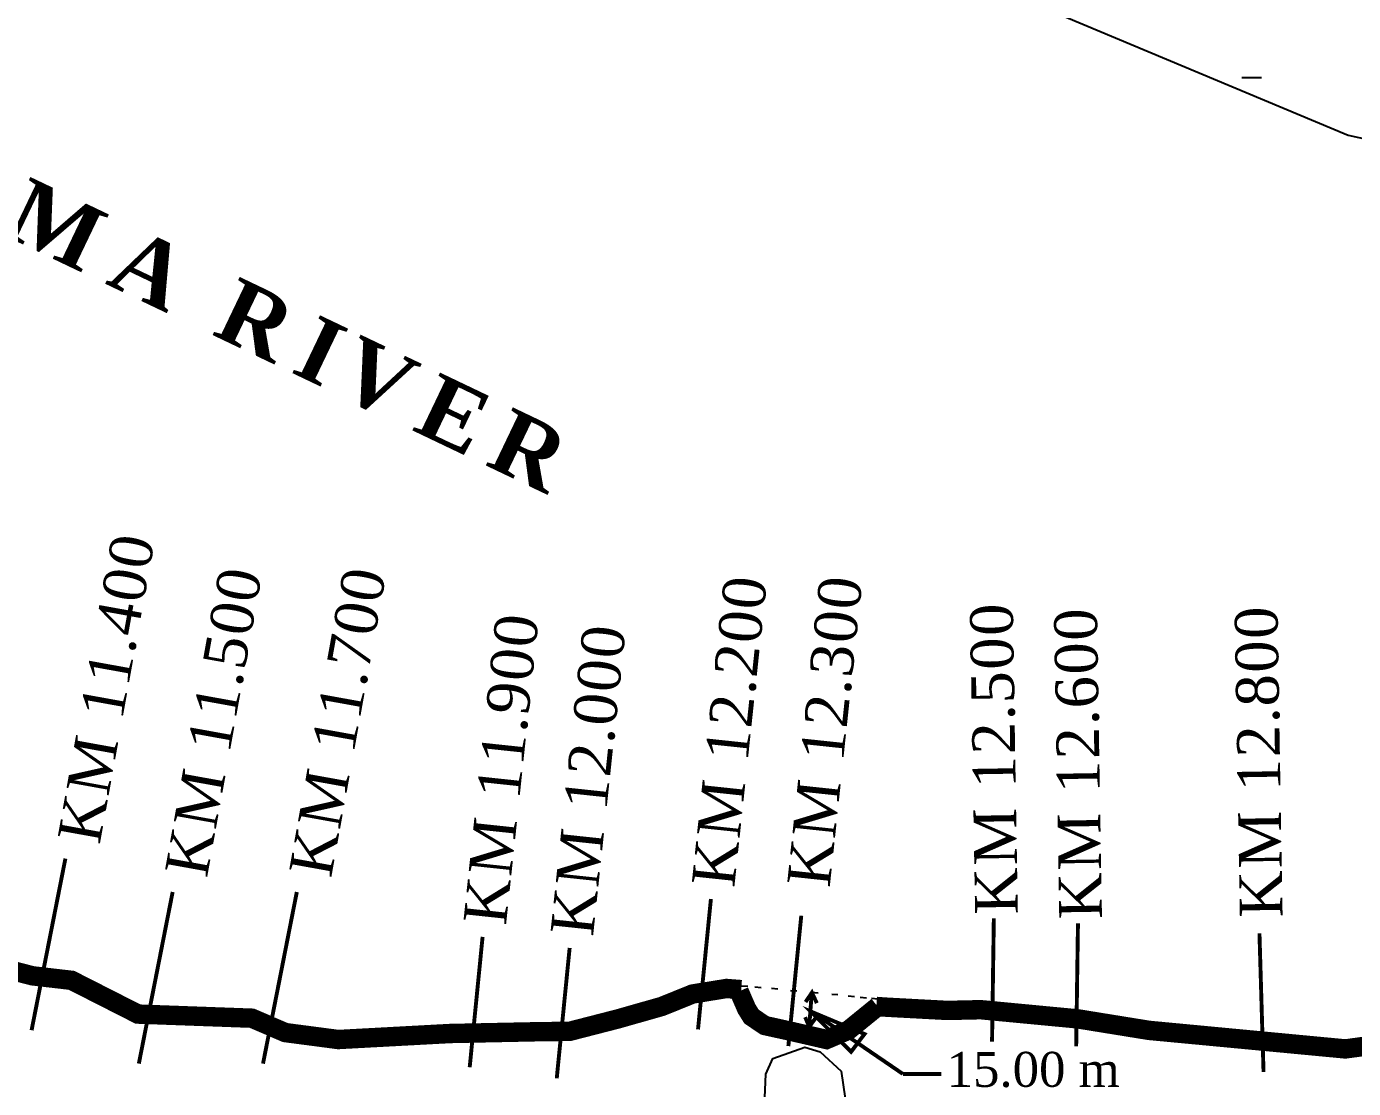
# Model space of a CAD drawing. Header units: inches. Extents: x -340059099 to 1458168, y 1119167 to 1294232938.
# Drawn here: x 462249 to 465663, y 2618150 to 2620884 of the extents above; entities that cross this region are included whole.
import ezdxf

# ---------------------------------------------------------------- set-up
doc = ezdxf.new("R2010")
doc.units = ezdxf.units.IN
doc.header["$MEASUREMENT"] = 0
doc.layers.add('Text', color=7, linetype='Continuous')
doc.styles.add('Text', font='times.ttf', dxfattribs={"height": 240})

msp = doc.modelspace()

# ---------------------------------------------------------------- hatches: boundary and pattern name
at = {"layer": 'Text', "lineweight": 25}
h = msp.add_hatch(dxfattribs=at)
h.set_pattern_fill('ACAD_ISO07W100', color=0, scale=100, style=0)
h.set_pattern_definition([(0, (-169174.5, 21252.5), (0, 500), [50, -300])])
h.paths.add_polyline_path([(465188.6, 2624253.3), (464264.2, 2624777.2), (463454.1, 2625277.6), (462697.3, 2626182), (462462.5, 2626462.8), (459985.6, 2626462.8), (460112.9, 2626159.6), (460279.5, 2625440.9), (460816, 2624464.6), (461617.1, 2623095.9), (462601.5, 2621744.8), (463413.9, 2621290.4), (464368, 2621141.3), (465649.6, 2620604.1), (467877.5, 2620117.2), (469813.3, 2619567.8), (472435.3, 2618575.9), (472435.3, 2618836.1), (471435, 2619238), (471640.2, 2619289.4), (471753.5, 2619323.3), (471795.5, 2619395.1), (471734.4, 2619474.5), (471548.8, 2619626), (471397.5, 2619705.4), (470991, 2619880.7), (470499.4, 2620142.9), (470041.3, 2620424.2), (469377.6, 2620810.3), (468871.9, 2621191.7), (468223.8, 2621628), (467798.3, 2621870.4), (467454.7, 2622057), (466931.6, 2622344.1), (466677.6, 2622463.6), (466509.5, 2622493.5), (466453.4, 2622657.7), (466049.8, 2623028.3), (465770, 2623493.1), (465521.7, 2623899.4)])
h.paths.add_polyline_path([(464118.5, 2622840.1), (465003.5, 2622840.1), (465003.5, 2622534.1), (464118.5, 2622534.1)], flags=24)

# ---------------------------------------------------------------- linework, layer by layer
at = {"layer": 'Text'}
for points in [[(464368, 2621141.3), (465649.6, 2620604.1), (467877.5, 2620117.2), (469813.3, 2619567.8), (472421.3, 2618581.2), (472435.3, 2614491.3), (472435.3, 2614491.3), (472435.3, 2618836.1), (471435, 2619238), (471640.2, 2619289.4), (471753.5, 2619323.3), (471795.5, 2619395.1), (471734.4, 2619474.5), (471548.8, 2619626), (471397.5, 2619705.4), (470991, 2619880.7), (470499.4, 2620142.9), (470041.3, 2620424.2), (469377.6, 2620810.3), (468871.9, 2621191.7)], [(464088.5, 2618414.5), (464104.5, 2618413)], [(464122.5, 2618411.5), (464138.5, 2618410)], [(464165.5, 2618408), (464181.5, 2618406.5)], [(464214.5, 2618402.5), (464230.5, 2618401)], [(464269.5, 2618397.5), (464285.5, 2618396)], [(464320.5, 2618393), (464336.5, 2618391.5)], [(464363, 2618388), (464379, 2618386.5)], [(464393.5, 2618385), (464409.5, 2618383.5)], [(464423, 2618382), (464439, 2618380.5)], [(464147, 2618105.8), (464151, 2618187), (464169, 2618227), (464210, 2618241.5), (464251, 2618256), (464291, 2618244), (464345, 2618194.5), (464355, 2618124.5), (464335.4, 2618074.2), (464311.8, 2617994.4), (464284.4, 2617978.8), (464197.5, 2617973.6), (464152.1, 2618007.8), (464147, 2618105.8)]]:
    msp.add_lwpolyline(points, dxfattribs=at)
at = {"layer": 'Text', "color": 0, "lineweight": 25, "const_width": 10}
for points in [[(462261.5, 2618299.9), (462348.5, 2618741.7)], [(462537.5, 2618213.9), (462624.5, 2618655.7)], [(462857, 2618213.9), (462944, 2618655.7)], [(463976.3, 2618302), (464009.5, 2618637.7)], [(464208.8, 2618259), (464242, 2618594.7)], [(464732.9, 2618270.7), (464737.5, 2618587.6)], [(464949.4, 2618258.2), (464954, 2618575.1)], [(465431.5, 2618192.1), (465421, 2618549.2)], [(463388.8, 2618204.5), (463422, 2618540.2)], [(463612.8, 2618176), (463646, 2618511.7)], [(464269, 2618397.5), (464282, 2618369.5), (464269.5, 2618396.8), (464253, 2618372.5)], [(464269, 2618397.5), (464262.5, 2618308.5)], [(464265.6, 2618348.5), (464404.8, 2618290.1), (464370.2, 2618244.3), (464265.6, 2618348.5)], [(464266, 2618349.5), (464503.5, 2618187.3), (464503.5, 2618187.3)], [(464262.5, 2618308.5), (464279.5, 2618332), (464262.5, 2618308.5), (464252, 2618333.5)], [(464503.5, 2618187.3), (464602, 2618187.3)]]:
    msp.add_lwpolyline(points, dxfattribs=at)
at = {"layer": 'Text', "color": 1, "const_width": 50}
for points in [[(462025.1, 2618501.8), (462263.8, 2618439.9), (462364.3, 2618428.3), (462535.2, 2618341.4), (462828.4, 2618330.8), (462914.2, 2618293.8), (463050.5, 2618275.9), (463338.6, 2618291.4), (463559.5, 2618295.9), (463646.4, 2618297.1), (463770.8, 2618329.1), (463883.5, 2618361.2), (463962, 2618393), (464049.5, 2618407.3), (464087.4, 2618404.3)], [(464082, 2618400), (464101.5, 2618355), (464114, 2618335), (464148, 2618312), (464213.5, 2618297.5), (464307, 2618276), (464363.5, 2618300), (464438.5, 2618361)], [(464435.2, 2618361), (464462.1, 2618359.1), (464617.9, 2618350.8), (464703.7, 2618352.7), (464954.9, 2618328.9), (465136.5, 2618299.5), (465465.6, 2618268.4), (465642, 2618251.7), (465794.1, 2618272.4)]]:
    msp.add_lwpolyline(points, dxfattribs=at)
at = {"layer": 'Text', "color": 1}
msp.add_circle((469844, 2616428.5), 81808, dxfattribs=at)

# ---------------------------------------------------------------- texts
at = {"layer": 'Text', "attachment_point": 1, "style": 'Text'}
for s, insert, char_height, rotation in [('{\\fTimes New Roman|b1|i0|c0|p18;\\T1.25;PADMA RIVER}', (461676.8, 2620774.1), 165, 334.4693), ('{\\T1.05;KM 11.400}', (462328.3, 2618795.4), 110, 79.7621), ('{\\T1.05;KM 11.500}', (462604.3, 2618709.4), 110, 79.7621), ('{\\T1.05;KM 11.700}', (462923.8, 2618709.4), 110, 79.7621), ('{\\T1.05;KM 12.200}', (463960.1, 2618677.2), 110, 83.9419), ('{\\T1.05;KM 12.300}', (464205.6, 2618677.2), 110, 83.9419), ('{\\T1.05;KM 12.500}', (464689.4, 2618597), 110, 90.9623), ('{\\T1.05;KM 12.600}', (464905.9, 2618584.5), 110, 90.9623), ('{\\T1.05;KM 12.800}', (465370.6, 2618589.3), 110, 90.9623), ('{\\T1.05;KM 11.900}', (463372.6, 2618579.7), 110, 83.9419), ('{\\T1.05;KM 12.000}', (463596.6, 2618551.2), 110, 83.9419)]:
    msp.add_mtext(s, dxfattribs=dict(at, insert=insert, char_height=char_height, rotation=rotation))
at = {"layer": 'Text', "insert": (464616, 2618244.1), "char_height": 90, "attachment_point": 1, "style": 'Text'}
msp.add_mtext('15.00 m', dxfattribs=at)

doc.saveas('drawing.dxf')
